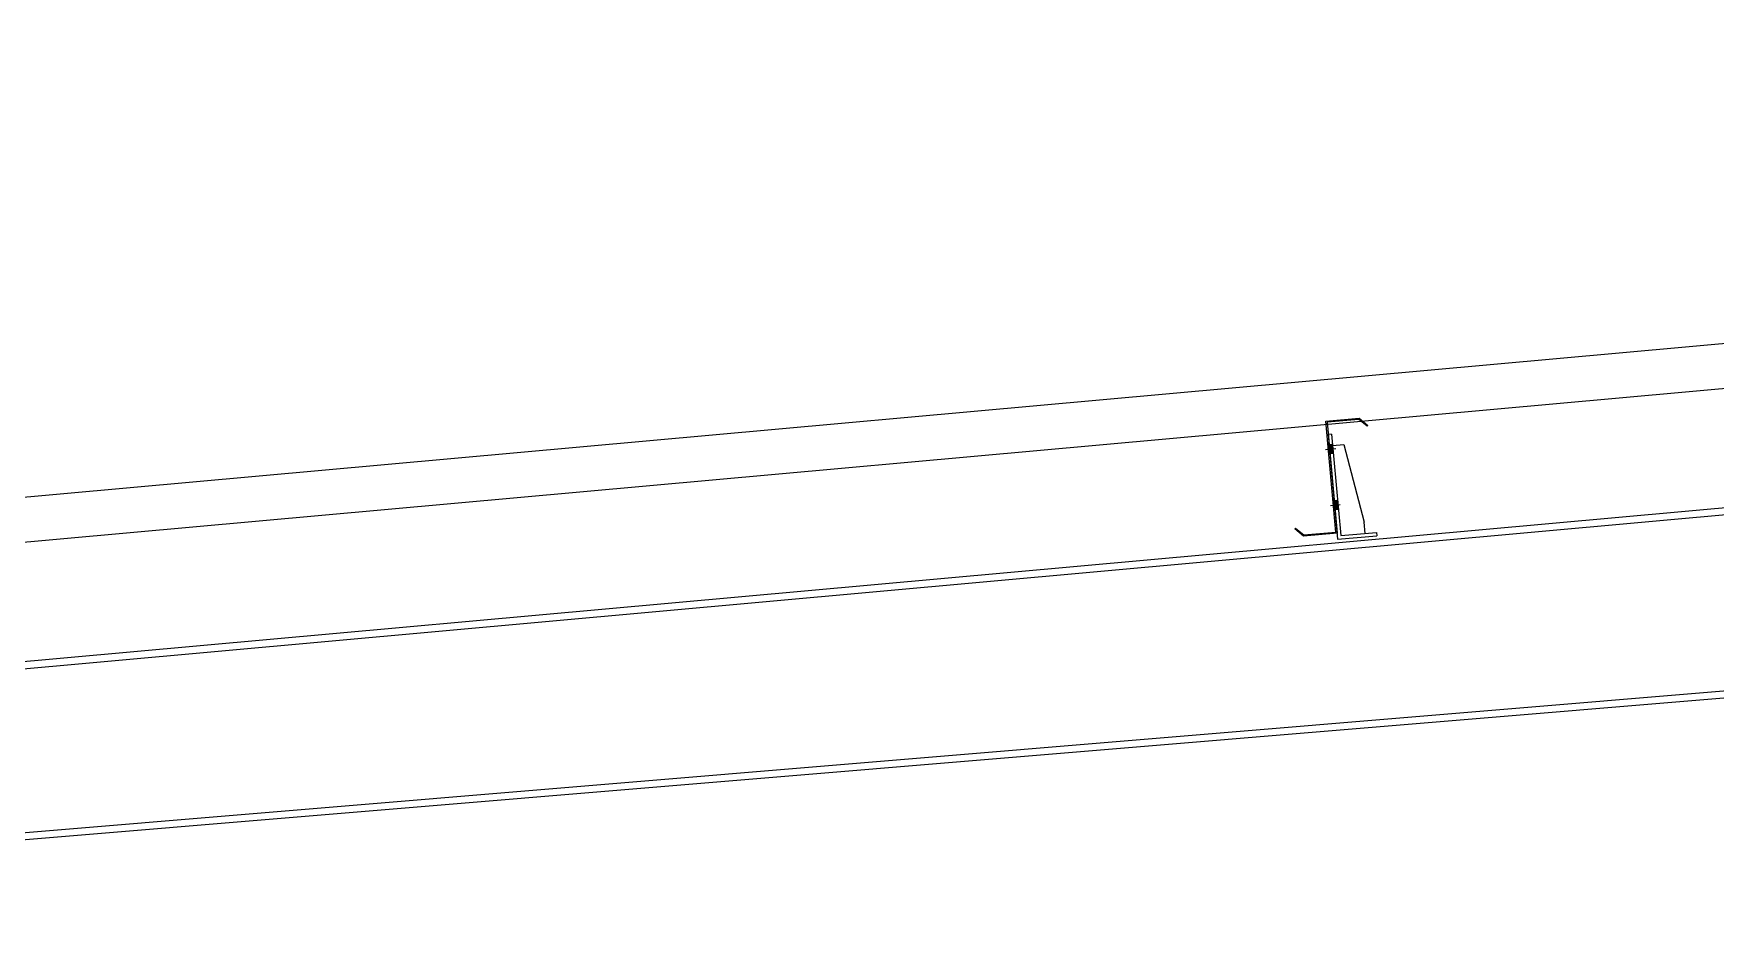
# Model space of a CAD drawing. Header units: metres. Extents: x 1422408 to 2565053, y 3723 to 80428.
# Drawn here: x 2267739.517 to 2267740.943, y 4146.285 to 4147.046 of the extents above; entities that cross this region are included whole.
import ezdxf

# ---------------------------------------------------------------- set-up
doc = ezdxf.new("R2010")
doc.units = ezdxf.units.M
doc.header["$LTSCALE"] = 3.5
doc.header["$MEASUREMENT"] = 0
doc.layers.get('0').update_dxf_attribs({"linetype": 'CONTINUOUS'})

msp = doc.modelspace()

# ---------------------------------------------------------------- hatches: boundary and pattern name
h = msp.add_hatch(color=256)
h.dxf.hatch_style = 1
h.paths.add_polyline_path([(2267740.61824, 4146.69786), (2267740.61431, 4146.6975), (2267740.61469, 4146.69323), (2267740.61863, 4146.69359)])
h = msp.add_hatch(color=256)
h.dxf.hatch_style = 1
h.paths.add_polyline_path([(2267740.61863, 4146.69359), (2267740.61469, 4146.69323), (2267740.61507, 4146.68897), (2267740.61901, 4146.68932)])
h = msp.add_hatch(color=256)
h.dxf.hatch_style = 1
h.paths.add_polyline_path([(2267740.6225, 4146.65043), (2267740.61857, 4146.65007), (2267740.61895, 4146.64581), (2267740.62289, 4146.64616)])
h = msp.add_hatch(color=256)
h.dxf.hatch_style = 1
h.paths.add_polyline_path([(2267740.62289, 4146.64616), (2267740.61895, 4146.64581), (2267740.61933, 4146.64154), (2267740.62327, 4146.64189)])

# ---------------------------------------------------------------- linework, layer by layer
for p, q in [((2267743.85587, 4147.04554), (2267738.30245, 4146.54329)), ((2267743.85587, 4147.00739), (2267738.30587, 4146.50544)), ((2267740.61752, 4146.70592), (2267740.61467, 4146.70566)), ((2267740.61752, 4146.70592), (2267740.61837, 4146.69643)), ((2267740.61232, 4146.69302), (2267740.621, 4146.6938)), ((2267740.61431, 4146.6975), (2267740.6154, 4146.6976)), ((2267740.61507, 4146.68897), (2267740.61616, 4146.68906)), ((2267740.61837, 4146.69643), (2267740.62786, 4146.69729)), ((2267740.62786, 4146.69729), (2267740.64525, 4146.63143)), ((2267740.61658, 4146.64559), (2267740.62478, 4146.64633)), ((2267740.61857, 4146.65007), (2267740.61966, 4146.65017)), ((2267740.61933, 4146.64154), (2267740.62042, 4146.64163)), ((2267740.6461, 4146.62195), (2267740.64525, 4146.63143)), ((2267740.65558, 4146.6228), (2267740.65584, 4146.61995))]:
    msp.add_line(p, q)
at = {"linetype": 'Continuous'}
for p, q in [((2267738.35587, 4146.40906), (2267743.85587, 4146.90645)), ((2267738.36187, 4146.40358), (2267743.85587, 4146.90043)), ((2267738.58537, 4146.29139), (2267743.85587, 4146.7306)), ((2267738.58587, 4146.28542), (2267743.85587, 4146.72458))]:
    msp.add_line(p, q, dxfattribs=at)
msp.add_lwpolyline([(2267740.61256, 4146.71695), (2267740.64101, 4146.7195), (2267740.64832, 4146.7134), (2267740.64771, 4146.71267), (2267740.6407, 4146.71852), (2267740.61373, 4146.7161), (2267740.62217, 4146.62219), (2267740.59371, 4146.61963), (2267740.5864, 4146.62574), (2267740.58701, 4146.62647), (2267740.59402, 4146.62062), (2267740.621, 4146.62304)], close=True)
for points in [[(2267740.61467, 4146.70566), (2267740.62264, 4146.61697), (2267740.65584, 4146.61995)], [(2267740.61752, 4146.70592), (2267740.62523, 4146.62007), (2267740.65558, 4146.6228)]]:
    msp.add_lwpolyline(points)

doc.saveas('drawing.dxf')
